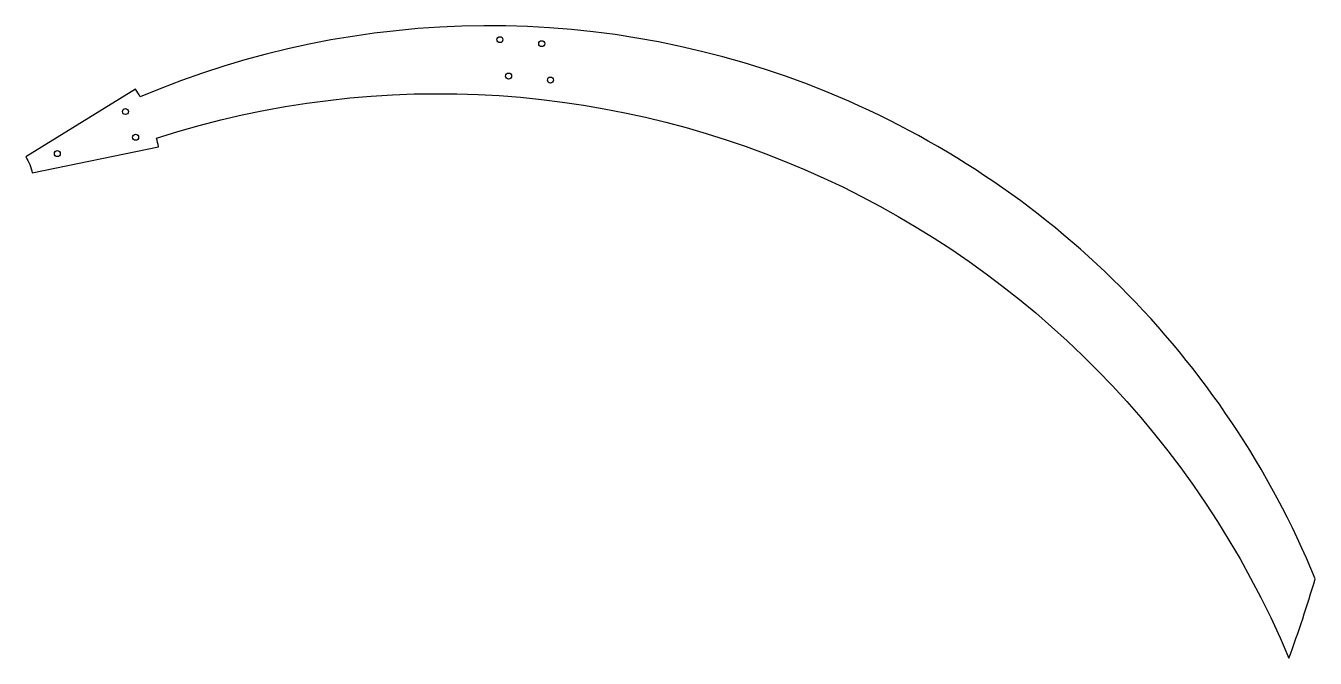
# Model space of a CAD drawing. Header units: millimetres. Extents: x 21 to 671, y -239 to 79.
import ezdxf

# ---------------------------------------------------------------- set-up
doc = ezdxf.new("R2010")
doc.units = ezdxf.units.MM

msp = doc.modelspace()

# ---------------------------------------------------------------- linework, layer by layer
msp.add_lwpolyline([(76.57, 47.3), (21.27, 13.14, -0.087489), (24.48, 5.07), (88.13, 18.26, 0.012404), (87.11, 22.61, -0.388586), (657.78, -239.41, 0.015048), (670.99, -199.41, 0.417472), (78.89, 43.31, 0.012825)], format="xyb", close=True)
for centre in [(260.17, 72.18), (281.23, 70.16), (264.57, 53.86), (285.63, 51.83), (71.47, 35.95), (76.62, 23), (37.16, 14.79)]:
    msp.add_circle(centre, 1.5)

doc.saveas('drawing.dxf')
